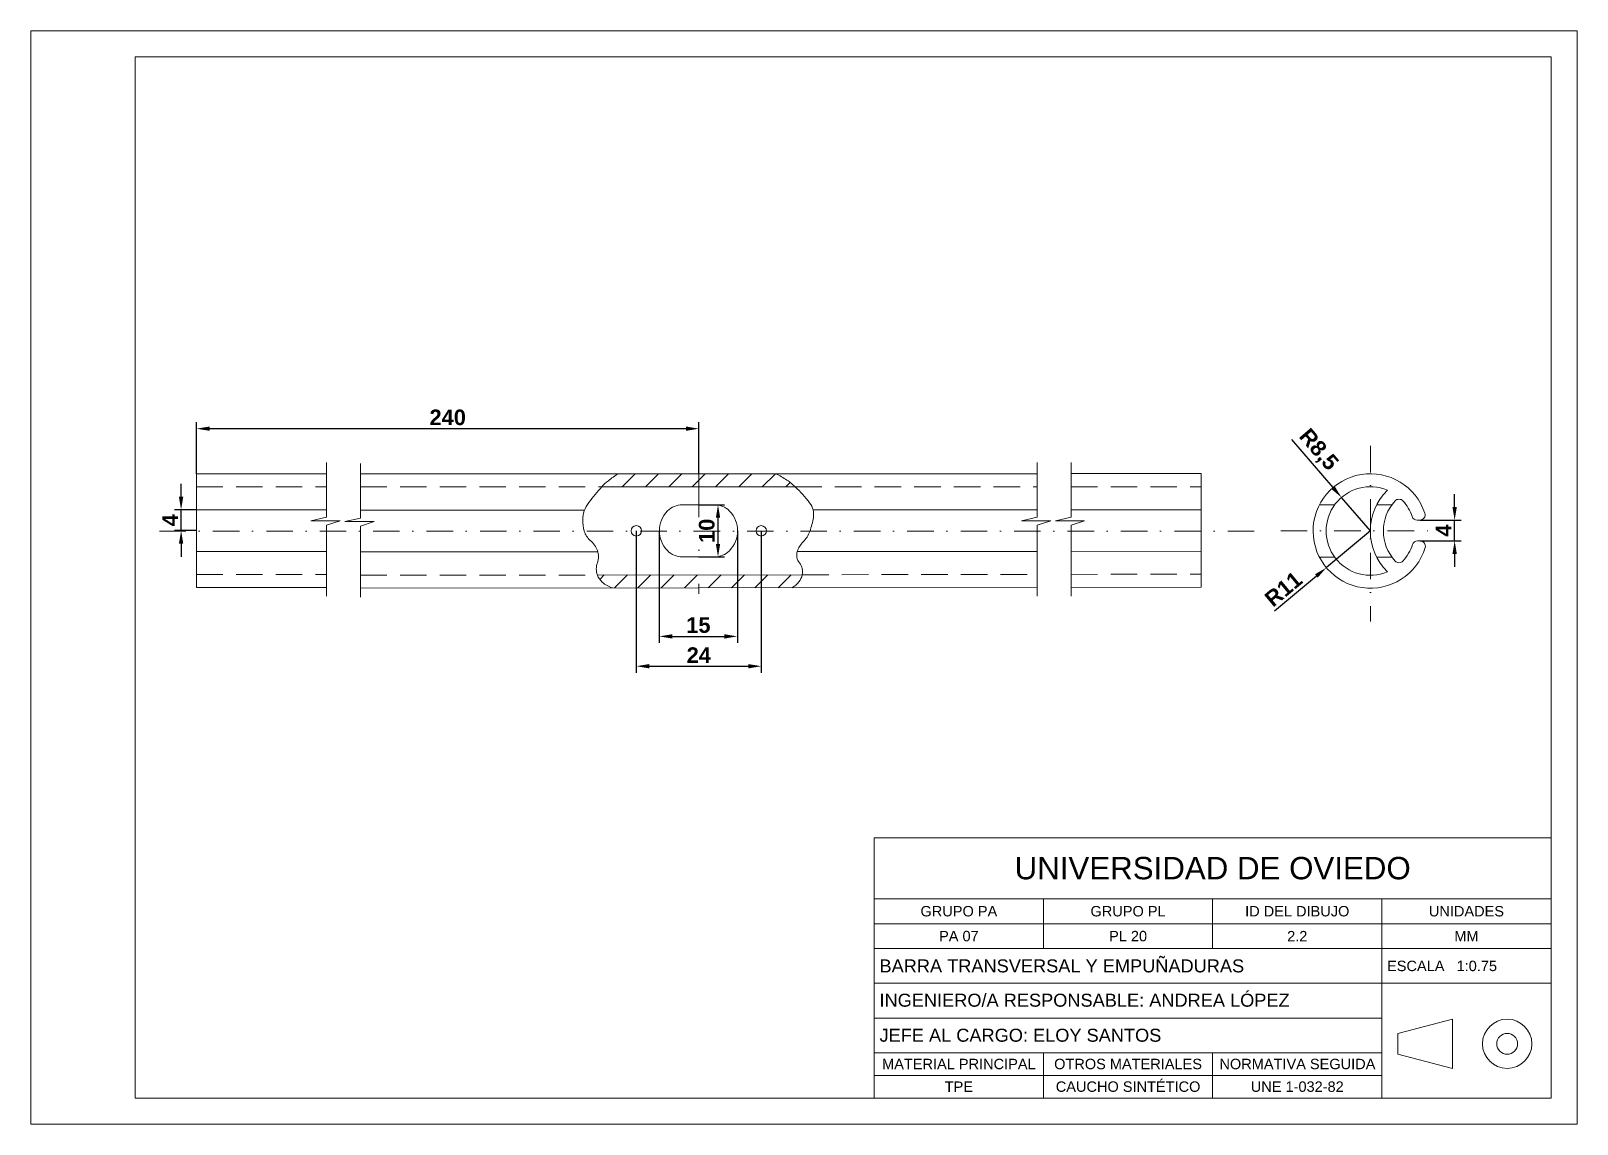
# Paper-space layout 'Presentación1' of a CAD drawing. Header units: millimetres. Extents: x 0 to 297, y 0 to 210.
# The model-space entities are those that its viewports show. They can reach past a viewport. Long polylines and large blocks are cut down to what shows.
import ezdxf

# ---------------------------------------------------------------- set-up
doc = ezdxf.new("R2010")
doc.units = ezdxf.units.MM
doc.linetypes.add('TRAZO_Y_PUNTO', pattern=[25.4, 12.7, -6.35, 0, -6.35])
doc.linetypes.add('TRAZOS', pattern=[19.05, 12.7, -6.35])
for name, color, linetype, lineweight in [('01_Contornos', 7, 'Continuous', 20), ('02_Ocultas', 4, 'TRAZOS', 20), ('03_Ejes', 1, 'TRAZO_Y_PUNTO', 18), ('04_Cotas', 3, 'Continuous', 18)]:
    doc.layers.add(name, color=color, linetype=linetype, lineweight=lineweight)
doc.styles.add('EstiloCota', font='arialbd.ttf', dxfattribs={"height": 3})
doc.styles.get("Standard").update_dxf_attribs({"font": 'arial.ttf'})
doc.dimstyles.new('CotasUNE', dxfattribs={"dimtxt": 10, "dimasz": 2.5, "dimexe": 1.25, "dimexo": 0, "dimtad": 1, "dimtxsty": 'EstiloCota', "dimcen": 2.5, "dimclrd": 256, "dimclrt": 256, "dimadec": 0, "dimazin": 0, "dimtfac": 1, "dimtmove": 0, "dimatfit": 3, "dimfxl": 1, "dimarcsym": 0})

# ---------------------------------------------------------------- blocks, each defined once
blk = doc.blocks.new('UNE A4H')
for p, q in [((0, 210), (0, 0)), ((297, 210), (0, 210)), ((297, 0), (297, 210)), ((20, 205), (20, 5)), ((292, 205), (20, 205)), ((292, 5), (292, 205)), ((162, 55), (292, 55)), ((162, 43.27), (162, 55)), ((292, 43.27), (162, 43.27)), ((162, 43.27), (162, 5)), ((194.5, 43.27), (194.5, 33.7)), ((227, 43.27), (227, 33.7)), ((259.5, 43.27), (259.5, 33.7)), ((162, 38.49), (292, 38.49)), ((292, 33.7), (162, 33.7)), ((259.5, 33.7), (259.5, 25)), ((162, 27.04), (259.5, 27.04)), ((259.5, 27.04), (292, 27.04)), ((259.5, 25), (259.5, 5)), ((162, 20.37), (259.5, 20.37)), ((262.55, 17.42), (273.06, 20.16)), ((273.06, 10.67), (273.06, 20.16)), ((262.55, 13.41), (262.55, 17.42)), ((162, 13.7), (259.5, 13.7)), ((194.5, 5), (194.5, 13.7)), ((227, 13.7), (227, 5)), ((262.55, 13.41), (273.06, 10.67)), ((162, 9.35), (259.5, 9.35)), ((20, 5), (292, 5)), ((0, 0), (297, 0))]:
    blk.add_line(p, q)
for radius in [4.74, 2]:
    blk.add_circle((283.57, 15.42), radius)
for s, insert, char_height, width, attachment_point in [('GRUPO PA', (178.25, 40.88), 2, 32.5, 5), ('GRUPO PL', (210.75, 40.88), 2, 32.5, 5), ('ID DEL DIBUJO', (243.25, 40.88), 2, 32.5, 5), ('UNIDADES', (275.75, 40.88), 2, 32.5, 5), ('PA 07', (178.25, 36.1), 2, 32.5, 5), ('PL 20', (210.75, 36.1), 2, 32.5, 5), ('2.2', (243.25, 36.1), 2, 32.5, 5), ('MM', (275.75, 36.1), 2, 32.5, 5), ('BARRA TRANSVERSAL Y EMPUÑADURAS', (163, 30.37), 2.5, 97.1143, 4), ('INGENIERO/A RESPONSABLE: ANDREA LÓPEZ', (163, 23.78), 2.5, 97.2779, 4), ('JEFE AL CARGO: ELOY SANTOS', (163, 17.05), 2.5, 97.2059, 4), ('MATERIAL PRINCIPAL', (178.25, 11.53), 2, 32.5, 5), ('OTROS MATERIALES', (210.75, 11.53), 2, 32.5, 5), ('NORMATIVA SEGUIDA', (243.28, 11.53), 2, 32.44, 5), ('TPE', (178.25, 7.18), 2, 32.5, 5), ('CAUCHO SINTÉTICO', (210.75, 7.18), 2, 32.5, 5), ('UNE 1-032-82', (243.25, 7.18), 2, 32.5, 5)]:
    blk.add_mtext(s, dxfattribs=dict(insert=insert, char_height=char_height, width=width, attachment_point=attachment_point))
at = {"layer": '01_Contornos'}
for s, insert, char_height, width, attachment_point in [('UNIVERSIDAD DE OVIEDO', (227, 49.14), 4.3, 130, 5), ('ESCALA   1:0.75', (260.5, 30.37), 2, 32.5, 4)]:
    blk.add_mtext(s, dxfattribs=dict(at, insert=insert, char_height=char_height, width=width, attachment_point=attachment_point))
blk = doc.blocks.new('*D3')
at = {"layer": '04_Cotas', "color": 0, "lineweight": -2, "transparency": 16777216}
for p, q in [((146.88, 109.53), (146.88, 82.27)), ((170.88, 109.53), (170.88, 82.27))]:
    blk.add_line(p, q, dxfattribs=at)
at = {"layer": '04_Cotas', "lineweight": -2, "transparency": 16777216}
blk.add_line((149.38, 83.52), (168.38, 83.52), dxfattribs=at)
at = {"layer": '04_Cotas', "transparency": 16777216}
for points in [[(149.38, 83.93), (149.38, 83.1), (146.88, 83.52)], [(168.38, 83.93), (168.38, 83.1), (170.88, 83.52)]]:
    blk.add_solid(points, dxfattribs=at)
at = {"layer": 'Defpoints', "color": 0, "transparency": 16777216}
for p in [(146.88, 109.53), (170.88, 109.53), (170.88, 83.52)]:
    blk.add_point(p, dxfattribs=at)
at = {"layer": '04_Cotas', "transparency": 16777216, "insert": (158.88, 85.65), "char_height": 3, "attachment_point": 5, "style": 'EstiloCota'}
blk.add_mtext('24', dxfattribs=at)
blk = doc.blocks.new('*D2')
at = {"layer": '04_Cotas', "color": 0, "lineweight": -2, "transparency": 16777216}
for p, q in [((151.3, 109.53), (151.3, 88)), ((166.3, 109.62), (166.3, 88))]:
    blk.add_line(p, q, dxfattribs=at)
at = {"layer": '04_Cotas', "lineweight": -2, "transparency": 16777216}
blk.add_line((153.8, 89.25), (163.8, 89.25), dxfattribs=at)
at = {"layer": '04_Cotas', "transparency": 16777216}
for points in [[(153.8, 89.67), (153.8, 88.83), (151.3, 89.25)], [(163.8, 89.67), (163.8, 88.83), (166.3, 89.25)]]:
    blk.add_solid(points, dxfattribs=at)
at = {"layer": 'Defpoints', "color": 0, "transparency": 16777216}
for p in [(151.3, 109.53), (166.3, 109.62), (166.3, 89.25)]:
    blk.add_point(p, dxfattribs=at)
at = {"layer": '04_Cotas', "transparency": 16777216, "insert": (158.8, 91.41), "char_height": 3, "attachment_point": 5, "style": 'EstiloCota'}
blk.add_mtext('15', dxfattribs=at)
blk = doc.blocks.new('*D4')
at = {"layer": '04_Cotas', "color": 0, "lineweight": -2, "transparency": 16777216}
for p, q in [((158.83, 114.53), (163.83, 114.53)), ((158.82, 104.53), (163.83, 104.53))]:
    blk.add_line(p, q, dxfattribs=at)
at = {"layer": '04_Cotas', "lineweight": -2, "transparency": 16777216}
blk.add_line((162.58, 107.03), (162.58, 112.03), dxfattribs=at)
at = {"layer": '04_Cotas', "transparency": 16777216}
for points in [[(162.16, 112.03), (162.99, 112.03), (162.58, 114.53)], [(162.16, 107.03), (162.99, 107.03), (162.58, 104.53)]]:
    blk.add_solid(points, dxfattribs=at)
at = {"layer": 'Defpoints', "color": 0, "transparency": 16777216}
for p in [(158.83, 114.53), (162.58, 114.53), (158.82, 104.53)]:
    blk.add_point(p, dxfattribs=at)
at = {"layer": '04_Cotas', "transparency": 16777216, "insert": (160.42, 109.53), "char_height": 3, "attachment_point": 5, "rotation": 90, "style": 'EstiloCota'}
blk.add_mtext('10', dxfattribs=at)
blk = doc.blocks.new('*D5')
at = {"layer": '04_Cotas', "lineweight": -2, "transparency": 16777216}
for p, q in [((59.44, 116.06), (59.44, 118.56)), ((59.44, 109.56), (59.44, 113.56)), ((59.44, 107.06), (59.44, 104.56))]:
    blk.add_line(p, q, dxfattribs=at)
at = {"layer": '04_Cotas', "color": 0, "lineweight": -2, "transparency": 16777216}
for p, q in [((62.4, 113.56), (58.19, 113.56)), ((62.39, 109.56), (58.19, 109.56))]:
    blk.add_line(p, q, dxfattribs=at)
at = {"layer": '04_Cotas', "transparency": 16777216}
for points in [[(59.02, 116.06), (59.85, 116.06), (59.44, 113.56)], [(59.02, 107.06), (59.85, 107.06), (59.44, 109.56)]]:
    blk.add_solid(points, dxfattribs=at)
at = {"layer": 'Defpoints', "color": 0, "transparency": 16777216}
for p in [(59.44, 113.56), (62.4, 113.56), (62.39, 109.56)]:
    blk.add_point(p, dxfattribs=at)
at = {"layer": '04_Cotas', "transparency": 16777216, "insert": (57.31, 111.56), "char_height": 3, "attachment_point": 5, "rotation": 90, "style": 'EstiloCota'}
blk.add_mtext('4', dxfattribs=at)
blk = doc.blocks.new('*D6')
at = {"layer": '04_Cotas', "color": 0, "lineweight": -2, "transparency": 16777216}
for p, q in [((62.4, 120.48), (62.4, 130.4)), ((158.9, 120.48), (158.9, 130.4))]:
    blk.add_line(p, q, dxfattribs=at)
at = {"layer": '04_Cotas', "lineweight": -2, "transparency": 16777216}
blk.add_line((156.4, 129.15), (64.9, 129.15), dxfattribs=at)
at = {"layer": '04_Cotas', "transparency": 16777216}
for points in [[(64.9, 129.57), (64.9, 128.74), (62.4, 129.15)], [(156.4, 129.57), (156.4, 128.74), (158.9, 129.15)]]:
    blk.add_solid(points, dxfattribs=at)
at = {"layer": 'Defpoints', "color": 0, "transparency": 16777216}
for p in [(62.4, 129.15), (62.4, 120.48), (158.9, 120.48)]:
    blk.add_point(p, dxfattribs=at)
at = {"layer": '04_Cotas', "transparency": 16777216, "insert": (110.65, 131.31), "char_height": 3, "attachment_point": 5, "style": 'EstiloCota'}
blk.add_mtext('240', dxfattribs=at)
blk = doc.blocks.new('*D12')
at = {"layer": '04_Cotas', "lineweight": -2, "transparency": 16777216}
for p, q in [((287.88, 109.5), (279.43, 102.46)), ((269.49, 94.17), (277.51, 100.86))]:
    blk.add_line(p, q, dxfattribs=at)
at = {"layer": '04_Cotas', "transparency": 16777216}
blk.add_solid([(277.25, 101.18), (277.78, 100.54), (279.43, 102.46)], dxfattribs=at)
at = {"layer": 'Defpoints', "color": 0, "transparency": 16777216}
for p in [(287.88, 109.5), (279.43, 102.46)]:
    blk.add_point(p, dxfattribs=at)
at = {"layer": '04_Cotas', "transparency": 16777216, "insert": (271.17, 98.35), "char_height": 3, "attachment_point": 5, "rotation": 39.811, "style": 'EstiloCota'}
blk.add_mtext('R11', dxfattribs=at)
blk = doc.blocks.new('*D13')
at = {"layer": '04_Cotas', "lineweight": -2, "transparency": 16777216}
for p, q in [((272.76, 127.05), (280.7, 117.83)), ((287.88, 109.5), (282.34, 115.94))]:
    blk.add_line(p, q, dxfattribs=at)
at = {"layer": '04_Cotas', "transparency": 16777216}
blk.add_solid([(281.02, 118.11), (280.39, 117.56), (282.34, 115.94)], dxfattribs=at)
at = {"layer": 'Defpoints', "color": 0, "transparency": 16777216}
for p in [(282.34, 115.94), (287.88, 109.5)]:
    blk.add_point(p, dxfattribs=at)
at = {"layer": '04_Cotas', "transparency": 16777216, "insert": (277.79, 125), "char_height": 3, "attachment_point": 5, "rotation": 310.7395, "style": 'EstiloCota'}
blk.add_mtext('R8,5', dxfattribs=at)
blk = doc.blocks.new('*D14')
at = {"layer": '04_Cotas', "lineweight": -2, "transparency": 16777216}
for p, q in [((304.07, 114.1), (304.07, 116.6)), ((304.07, 107.59), (304.07, 111.6)), ((304.07, 105.09), (304.07, 102.59))]:
    blk.add_line(p, q, dxfattribs=at)
at = {"layer": '04_Cotas', "color": 0, "lineweight": -2, "transparency": 16777216}
for p, q in [((297.45, 111.6), (305.32, 111.6)), ((297.45, 107.59), (305.32, 107.59))]:
    blk.add_line(p, q, dxfattribs=at)
at = {"layer": '04_Cotas', "transparency": 16777216}
for points in [[(303.65, 114.1), (304.49, 114.1), (304.07, 111.6)], [(303.65, 105.09), (304.49, 105.09), (304.07, 107.59)]]:
    blk.add_solid(points, dxfattribs=at)
at = {"layer": 'Defpoints', "color": 0, "transparency": 16777216}
for p in [(297.45, 111.6), (304.07, 111.6), (297.45, 107.59)]:
    blk.add_point(p, dxfattribs=at)
at = {"layer": '04_Cotas', "transparency": 16777216, "insert": (301.94, 109.59), "char_height": 3, "width": 1.3179, "attachment_point": 5, "rotation": 90, "style": 'EstiloCota'}
blk.add_mtext('4', dxfattribs=at)

msp = doc.modelspace()

# ---------------------------------------------------------------- hatches: boundary and pattern name
at = {"layer": '01_Contornos'}
h = msp.add_hatch(dxfattribs=at)
h.set_pattern_fill('ANSI31', color=256)
h.set_pattern_definition([(45, (-156.0996, -65.5178), (-2.245064, 2.245064), [])])
h.paths.add_polyline_path([(178.763, 101.096), (139.4, 101.043, 0.1302498), (140.35, 99.66, 0.0964695), (142.305, 98.547), (176.807, 98.594, 0.0877293), (178.122, 99.755, 0.1136162)])
h.paths.add_polyline_path([(173.679, 120.482), (143.377, 120.482, 0.0280669), (141.508, 119.158, 0.0371651), (140.237, 117.982), (177.416, 117.982, 0.043023), (175.805, 119.273, 0.0363013)])

# ---------------------------------------------------------------- linework, layer by layer
for p, q in [((87.398, 122.625), (87.398, 112.124)), ((93.901, 122.451), (93.901, 111.949)), ((223.9, 122.625), (223.9, 112.124)), ((230.4, 122.634), (230.4, 112.132)), ((62.398, 120.504), (62.379, 98.623)), ((62.398, 120.482), (87.398, 120.482)), ((93.9, 120.482), (223.9, 120.482)), ((230.4, 120.525), (255.4, 120.525)), ((255.4, 120.525), (255.381, 98.699)), ((140.237, 117.982), (177.416, 117.982)), ((62.398, 113.544), (87.398, 113.559)), ((93.9, 113.482), (136.95, 113.507)), ((155.717, 114.526), (161.935, 114.526)), ((180.831, 113.534), (223.9, 113.559)), ((230.4, 113.587), (255.394, 113.591)), ((87.398, 110.631), (87.398, 96.98)), ((93.901, 110.456), (93.901, 96.805)), ((223.9, 110.631), (223.9, 96.98)), ((230.4, 110.64), (230.4, 96.989)), ((296.865, 111.594), (297.393, 111.594)), ((151.302, 109.526), (151.302, 109.482)), ((166.342, 109.482), (166.341, 109.617)), ((296.928, 107.594), (297.451, 107.594)), ((62.402, 105.544), (87.402, 105.559)), ((93.905, 105.482), (139.47, 105.508)), ((155.709, 104.526), (161.928, 104.526)), ((177.789, 105.532), (223.905, 105.559)), ((230.405, 105.587), (255.387, 105.591)), ((139.4, 101.043), (178.763, 101.096)), ((62.379, 98.623), (87.379, 98.657)), ((93.882, 98.482), (223.881, 98.657)), ((230.381, 98.666), (255.381, 98.699))]:
    msp.add_line(p, q, dxfattribs=at)
at = {"layer": '01_Contornos', "color": 7}
for p, q in [((87.398, 112.124), (84.373, 111.466)), ((84.373, 111.466), (89.996, 111.466)), ((89.996, 111.466), (87.398, 110.631)), ((93.901, 111.949), (90.876, 111.291)), ((90.876, 111.291), (96.498, 111.291)), ((96.498, 111.291), (93.901, 110.456)), ((223.9, 112.124), (220.876, 111.466)), ((220.876, 111.466), (226.498, 111.466)), ((226.498, 111.466), (223.9, 110.631)), ((230.4, 112.132), (227.376, 111.475)), ((227.376, 111.475), (232.998, 111.475)), ((232.998, 111.475), (230.4, 110.64))]:
    msp.add_line(p, q, dxfattribs=at)
at = {"layer": '01_Contornos'}
for points in [[(143.377, 120.482, 0.0280669), (141.508, 119.158, 0.0371651), (140.237, 117.982, 0.0309752), (137.772, 114.983, 0.0649547), (136.887, 113.349, 0.0918868), (136.578, 111.682, 0.0698541), (136.887, 109.482, 0.1472423), (138.037, 107.694, -0.1300201), (139.4, 105.724, -0.1745696), (139.402, 103.39, 0.1736497), (139.4, 101.043, 0.1302498), (140.35, 99.66, 0.0964695), (142.305, 98.547)], [(176.767, 98.57, 0.0900599), (178.122, 99.755, 0.1115202), (178.757, 101.07, 0.2337654), (178.215, 103.372, -0.2532716), (177.789, 105.533, -0.1217318), (178.917, 107.398, 0.1102288), (180.206, 109.424, 0.0490901), (180.889, 112.108, 0.095971), (180.831, 113.533, 0.1060811), (180.178, 114.907, 0.0386616), (177.416, 117.982, 0.043023), (175.805, 119.273, 0.0363013), (173.679, 120.482)]]:
    msp.add_lwpolyline(points, format="xyb", dxfattribs=at)
for centre in [(146.882, 109.526), (170.882, 109.526)]:
    msp.add_circle(centre, 1, dxfattribs=at)
for centre, radius, start, end in [((287.883, 109.5), 11, 18.02142, 343.10457), ((287.883, 109.5), 8.5, 67.27158, 292.72842), ((298.883, 109.5), 11, 134.54315, 225.45685), ((156.724, 109.522), 5.422, 135.10586, 224.46327), ((155.717, 110.526), 4, 90, 135.10586), ((161.935, 110.526), 4, 44.45921, 90), ((160.92, 109.53), 5.422, 315.10992, 44.45921), ((298.883, 109.5), 8.5, 137.16657, 222.83343), ((293.383, 114.599), 1, 42.83343, 137.16657), ((287.883, 109.5), 8.5, 19.00475, 42.83343), ((297.393, 112.594), 1, 270.00891, 18.02142), ((296.865, 112.594), 1, 199.00475, 270.00891), ((296.928, 106.594), 1, 90.00831, 162.18588), ((297.452, 106.594), 1, 343.10457, 90.00831), ((155.709, 108.526), 4, 224.46327, 270), ((161.928, 108.526), 4, 270, 315.10992), ((287.883, 109.5), 8.5, 317.16657, 342.18588), ((293.383, 104.401), 1, 222.83343, 317.16657)]:
    msp.add_arc(centre, radius, start, end, dxfattribs=at)
at = {"layer": '02_Ocultas', "ltscale": 0.4}
for p, q in [((62.398, 117.982), (87.398, 117.982)), ((93.9, 117.982), (140.237, 117.982)), ((177.416, 117.982), (223.898, 117.982)), ((230.398, 117.982), (255.398, 117.982)), ((278.085, 114.5), (281.009, 114.5)), ((289.085, 114.5), (292.009, 114.5)), ((278.085, 104.5), (281.009, 104.5)), ((289.085, 104.5), (292.009, 104.5)), ((62.375, 101.123), (87.375, 101.157)), ((93.878, 100.982), (139.4, 101.043)), ((178.763, 101.096), (223.878, 101.157)), ((230.378, 101.166), (255.378, 101.199))]:
    msp.add_line(p, q, dxfattribs=at)
at = {"layer": '03_Ejes'}
msp.add_line((158.9, 124.859), (158.9, 97.435), dxfattribs=at)
at = {"layer": '03_Ejes', "ltscale": 0.4}
for p, q in [((287.883, 125.841), (287.883, 92.128)), ((55.296, 109.482), (266.722, 109.482)), ((270.68, 109.5), (300.472, 109.5))]:
    msp.add_line(p, q, dxfattribs=at)

# ---------------------------------------------------------------- dimensions: what is measured, and where the dimension line sits
at = {"layer": '04_Cotas'}
dim = msp.add_linear_dim(base=(62.398, 129.152), p1=(158.9, 120.482), p2=(62.398, 120.482), text='240', dimstyle='CotasUNE', dxfattribs=at)
dim.commit()
dim.dimension.update_dxf_attribs({"geometry": '*D6', "text_midpoint": (110.649, 131.308)})
for mpoint, picture, middle in [((282.336, 115.94), '*D13', (277.786, 125.001)), ((279.433, 102.457), '*D12', (271.175, 98.348))]:
    dim = msp.add_radius_dim(center=(287.883, 109.5), mpoint=mpoint, dimstyle='CotasUNE', dxfattribs=at)
    dim.commit()
    dim.dimension.update_dxf_attribs({"geometry": picture, "text_midpoint": middle})
dim = msp.add_linear_dim(base=(59.437, 113.564), p1=(62.388, 109.564), p2=(62.398, 113.564), angle=90, dimstyle='CotasUNE', dxfattribs=at)
dim.commit()
dim.dimension.update_dxf_attribs({"geometry": '*D5', "text_midpoint": (57.306, 111.564)})
dim = msp.add_linear_dim(base=(304.071, 111.595), p1=(297.451, 107.594), p2=(297.451, 111.595), angle=90, text='4', dimstyle='CotasUNE', dxfattribs=at)
dim.commit()
dim.dimension.update_dxf_attribs({"geometry": '*D14', "text_midpoint": (301.94, 109.595)})
dim = msp.add_linear_dim(base=(162.576, 114.526), p1=(158.818, 104.526), p2=(158.826, 114.526), angle=90, dimstyle='CotasUNE', dxfattribs=at)
dim.commit()
dim.dimension.update_dxf_attribs({"geometry": '*D4', "text_midpoint": (162.576, 109.526), "dimtype": 160})
for base, p1, p2, picture, middle in [((170.882, 83.518), (146.882, 109.526), (170.882, 109.526), '*D3', (158.882, 85.649)), ((166.302, 89.25), (151.302, 109.526), (166.302, 109.616), '*D2', (158.802, 91.407))]:
    dim = msp.add_linear_dim(base=base, p1=p1, p2=p2, dimstyle='CotasUNE', dxfattribs=at)
    dim.commit()
    dim.dimension.update_dxf_attribs({"geometry": picture, "text_midpoint": middle})

psp = doc.layouts.new('Presentación1')

# ---------------------------------------------------------------- block references
at = {"layer": '01_Contornos'}
psp.add_blockref('UNE A4H', (0, 0), dxfattribs=at)

# ---------------------------------------------------------------- viewports
psp.add_viewport(center=(156, 105), size=(272, 200), view_center_point=(186.59, 100.563), view_height=200, dxfattribs=at)

doc.saveas('drawing.dxf')
